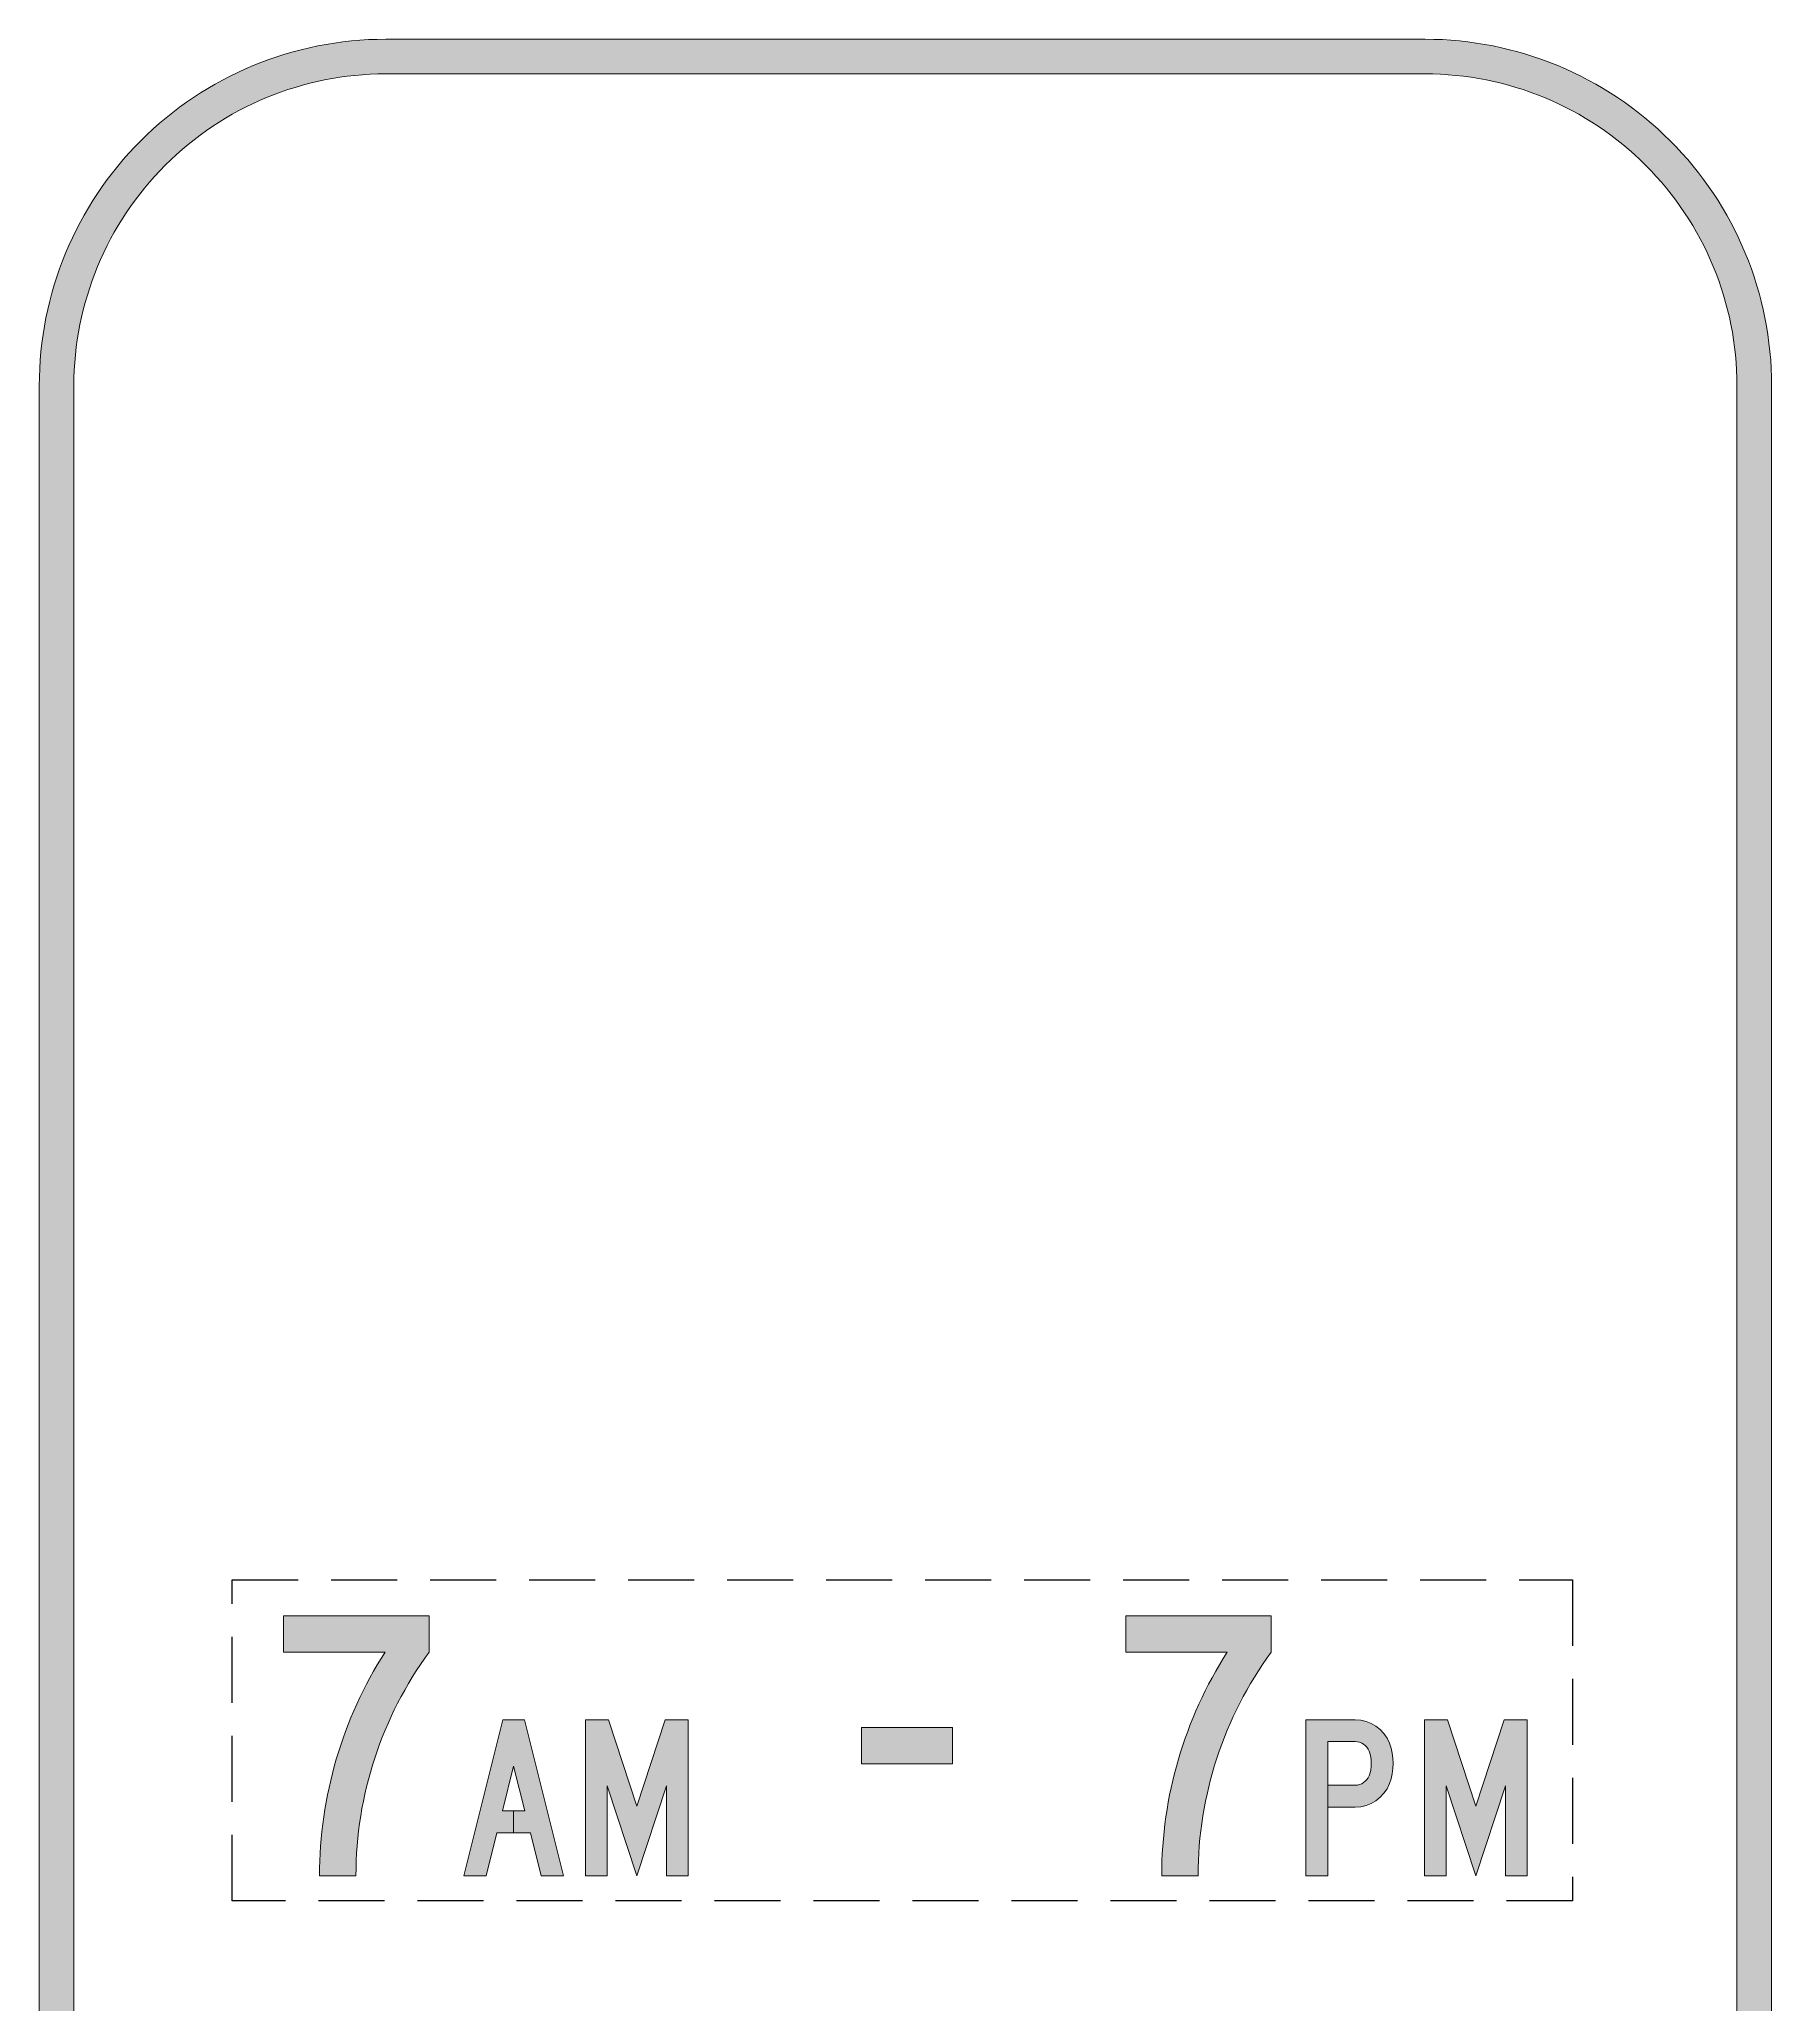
# Model space of a CAD drawing. Header units: millimetres. Extents: x 3807 to 3907, y 4589 to 4825.
# Drawn here: x 3807.5 to 3907.5, y 4711.7 to 4825.2 of the extents above; entities that cross this region are included whole.
import ezdxf
from ezdxf.enums import TextEntityAlignment as Align

# ---------------------------------------------------------------- set-up
doc = ezdxf.new("R2010")
doc.units = ezdxf.units.MM
doc.linetypes.add('DASHED', pattern=[19.05, 12.7, -6.35])
doc.layers.add('Dash25', color=1, linetype='DASHED')
doc.layers.add('GSBWFILL', color=3, linetype='Continuous', lineweight=0)
doc.styles.add('TSText', font='isocp2.shx')

# ---------------------------------------------------------------- blocks, each defined once
blk = doc.blocks.new('*U94')
at = {"layer": 'GSBWFILL', "transparency": 33554687}
blk.add_hatch(color=256, dxfattribs=at).paths.add_polyline_path([(-29.98, -115), (30, -115, 0.4142136), (50, -95), (50, 95, 0.4142136), (30, 115), (-30, 115, 0.4142136), (-50, 95), (-50, -95, 0.4142136), (-30, -115), (-30, -113, -0.4142136), (-48, -95), (-48, 95, -0.4142136), (-30, 113), (30, 113, -0.4142136), (48, 95), (48, -95, -0.4142136), (30, -113), (-29.98, -113)])
at = {"layer": 'GSBWFILL', "linetype": 'Continuous', "transparency": 33554687}
blk.add_lwpolyline([(-29.98, -115), (30, -115, 0.4142136), (50, -95), (50, 95, 0.4142136), (30, 115), (-30, 115, 0.4142136), (-50, 95), (-50, -95, 0.4142136), (-30, -115), (-30, -113, -0.4142136), (-48, -95), (-48, 95, -0.4142136), (-30, 113), (30, 113, -0.4142136), (48, 95), (48, -95, -0.4142136), (30, -113), (-29.98, -113), (-29.98, -115)], format="xyb", close=True, dxfattribs=at).dxf.unprotected_set("ltscale", 0)
at = {"layer": 'GSBWFILL', "color": 250, "transparency": 33554687, "style": 'TSText'}
for s in ['levels:GSCOLORFILL|GSBWFILL|GSOUTLINE', 'panelStyle:MR-GT-36 Decal P_T.ssm', 'constructPanels:900|600|450', 'chevronShoulderRadius:300.000', 'panelBorderRadius:300.000', 'chevronTipRadius:300.000', 'panelRoundCorners:0', 'constructPanelMode:0', 'panelStation:none', 'panelWidthLock:1', 'panelHeightLock:1', 'widthRounding:10', 'heightRounding:10', 'panelName:name', 'panelQuantity:1', 'panelMaterial:0', 'legendMaterial:0', 'panelMounting:0', 'marginAlign:9', 'panelStandard:1', 'panelSizes:', 'panelShape:0', 'version:2']:
    blk.add_text(s, height=0.001, dxfattribs=at).set_placement((0, 114.998), align=Align.CENTER)
blk = doc.blocks.new('*U83')
at = {"layer": 'GSBWFILL', "linetype": 'Continuous'}
blk.add_hatch(color=256, dxfattribs=at).paths.add_polyline_path([(78.1, 172, 0.143337), (27.7, 0), (55.7, 0, -0.159425), (112, 172), (112, 200), (0, 200), (0, 172)])
at = {"layer": 'GSBWFILL'}
blk.add_lwpolyline([(78.1, 172), (0, 172), (0, 200), (112, 200), (112, 172, 0.159425), (55.7, 0), (27.7, 0, -0.143337)], format="xyb", close=True, dxfattribs=at)
blk = doc.blocks.new('*U82')
at = {"layer": 'GSBWFILL', "color": 28, "xscale": 0.075, "yscale": 0.075, "zscale": 0.075}
blk.add_blockref('*U83', (0, 0), dxfattribs=at)
blk = doc.blocks.new('*U85')
at = {"layer": 'GSBWFILL', "linetype": 'Continuous'}
blk.add_hatch(color=256, dxfattribs=at).paths.add_polyline_path([(64, 140.6), (78.4, 83), (64, 83), (64, 55), (85.4, 55), (99.1, 0), (128, 0), (78, 200), (50, 200), (0, 0), (28.9, 0), (42.6, 55), (64, 55), (64, 83), (49.6, 83)])
at = {"layer": 'GSBWFILL'}
blk.add_lwpolyline([(64, 83), (49.6, 83), (64, 140.6), (78.4, 83), (64, 83), (64, 55), (85.4, 55), (99.1, 0), (128, 0), (78, 200), (50, 200), (0, 0), (28.9, 0), (42.6, 55), (64, 55)], close=True, dxfattribs=at)
blk = doc.blocks.new('*U86')
at = {"layer": 'GSBWFILL', "linetype": 'Continuous'}
blk.add_hatch(color=256, dxfattribs=at).paths.add_polyline_path([(66, 0), (104, 115.2), (104, 0), (132, 0), (132, 200), (102.5, 200), (66, 89.3), (29.5, 200), (0, 200), (0, 0), (28, 0), (28, 115.2)])
at = {"layer": 'GSBWFILL'}
blk.add_lwpolyline([(66, 0), (104, 115.2), (104, 0), (132, 0), (132, 200), (102.5, 200), (66, 89.3), (29.5, 200), (0, 200), (0, 0), (28, 0), (28, 115.2)], close=True, dxfattribs=at)
blk = doc.blocks.new('*U84')
at = {"layer": 'GSBWFILL', "color": 28, "xscale": 0.045, "yscale": 0.045, "zscale": 0.045}
for name, p in [('*U85', (0, 0)), ('*U86', (7.02, 0))]:
    blk.add_blockref(name, p, dxfattribs=at)
blk = doc.blocks.new('*U88')
at = {"layer": 'GSBWFILL', "linetype": 'Continuous'}
blk.add_hatch(color=256, dxfattribs=at).paths.add_polyline_path([(70, 86), (70, 114), (0, 114), (0, 86)])
at = {"layer": 'GSBWFILL'}
blk.add_lwpolyline([(0, 86), (70, 86), (70, 114), (0, 114)], close=True, dxfattribs=at)
blk = doc.blocks.new('*U87')
at = {"layer": 'GSBWFILL', "color": 28, "xscale": 0.075, "yscale": 0.075, "zscale": 0.075}
blk.add_blockref('*U88', (0, 0), dxfattribs=at)
blk = doc.blocks.new('*U90')
at = {"layer": 'GSBWFILL', "linetype": 'Continuous'}
blk.add_hatch(color=256, dxfattribs=at).paths.add_polyline_path([(78.1, 172, 0.143337), (27.7, 0), (55.7, 0, -0.159425), (112, 172), (112, 200), (0, 200), (0, 172)])
at = {"layer": 'GSBWFILL'}
blk.add_lwpolyline([(78.1, 172), (0, 172), (0, 200), (112, 200), (112, 172, 0.159425), (55.7, 0), (27.7, 0, -0.143337)], format="xyb", close=True, dxfattribs=at)
blk = doc.blocks.new('*U89')
at = {"layer": 'GSBWFILL', "color": 28, "xscale": 0.075, "yscale": 0.075, "zscale": 0.075}
blk.add_blockref('*U90', (0, 0), dxfattribs=at)
blk = doc.blocks.new('*U92')
at = {"layer": 'GSBWFILL', "linetype": 'Continuous'}
blk.add_hatch(color=256, dxfattribs=at).paths.add_polyline_path([(63.3, 172, -0.310029), (81, 159.8, -0.186244), (81, 128.2, -0.310029), (63.3, 116), (28, 116), (28, 88), (63.3, 88, 0.310029), (107.2, 118.1, 0.186244), (107.2, 169.9, 0.310029), (63.3, 200), (0, 200), (0, 0), (28, 0), (28, 172)])
at = {"layer": 'GSBWFILL'}
blk.add_lwpolyline([(63.3, 116), (28, 116), (28, 88), (63.3, 88, 0.310029), (107.2, 118.1, 0.186244), (107.2, 169.9, 0.310029), (63.3, 200), (0, 200), (0, 0), (28, 0), (28, 172), (63.3, 172, -0.310029), (81, 159.8, -0.186244), (81, 128.2, -0.310029)], format="xyb", close=True, dxfattribs=at)
blk = doc.blocks.new('*U93')
at = {"layer": 'GSBWFILL', "linetype": 'Continuous'}
blk.add_hatch(color=256, dxfattribs=at).paths.add_polyline_path([(66, 0), (104, 115.2), (104, 0), (132, 0), (132, 200), (102.5, 200), (66, 89.3), (29.5, 200), (0, 200), (0, 0), (28, 0), (28, 115.2)])
at = {"layer": 'GSBWFILL'}
blk.add_lwpolyline([(66, 0), (104, 115.2), (104, 0), (132, 0), (132, 200), (102.5, 200), (66, 89.3), (29.5, 200), (0, 200), (0, 0), (28, 0), (28, 115.2)], close=True, dxfattribs=at)
blk = doc.blocks.new('*U91')
at = {"layer": 'GSBWFILL', "color": 28}
for name, p, xscale, yscale, zscale in [('*U92', (0, 0), 0.04500000000000018, 0.04500000000000018, 0.04500000000000018), ('*U93', (6.84, 0), 0.045, 0.045, 0.045)]:
    blk.add_blockref(name, p, dxfattribs=dict(at, xscale=xscale, yscale=yscale, zscale=zscale))
blk = doc.blocks.new('*U81')
at = {"layer": 'GSBWFILL'}
for name, p in [('*U82', (-35.895, 0)), ('*U89', (12.715, 0)), ('*U84', (-25.495, 0)), ('*U87', (-2.535, 0)), ('*U91', (23.115, 0))]:
    blk.add_blockref(name, p, dxfattribs=at)

msp = doc.modelspace()

# ---------------------------------------------------------------- linework, layer by layer
at = {"layer": 'Dash25', "ltscale": 0.3}
msp.add_lwpolyline([(3818.61, 4736.26), (3895.98, 4736.26), (3895.98, 4717.73), (3818.61, 4717.73)], close=True, dxfattribs=at)

# ---------------------------------------------------------------- block references
at = {"layer": 'GSBWFILL'}
for name, p in [('*U94', (3857.47, 4710.18)), ('*U81', (3857.47, 4719.18))]:
    msp.add_blockref(name, p, dxfattribs=at)

doc.saveas('drawing.dxf')
